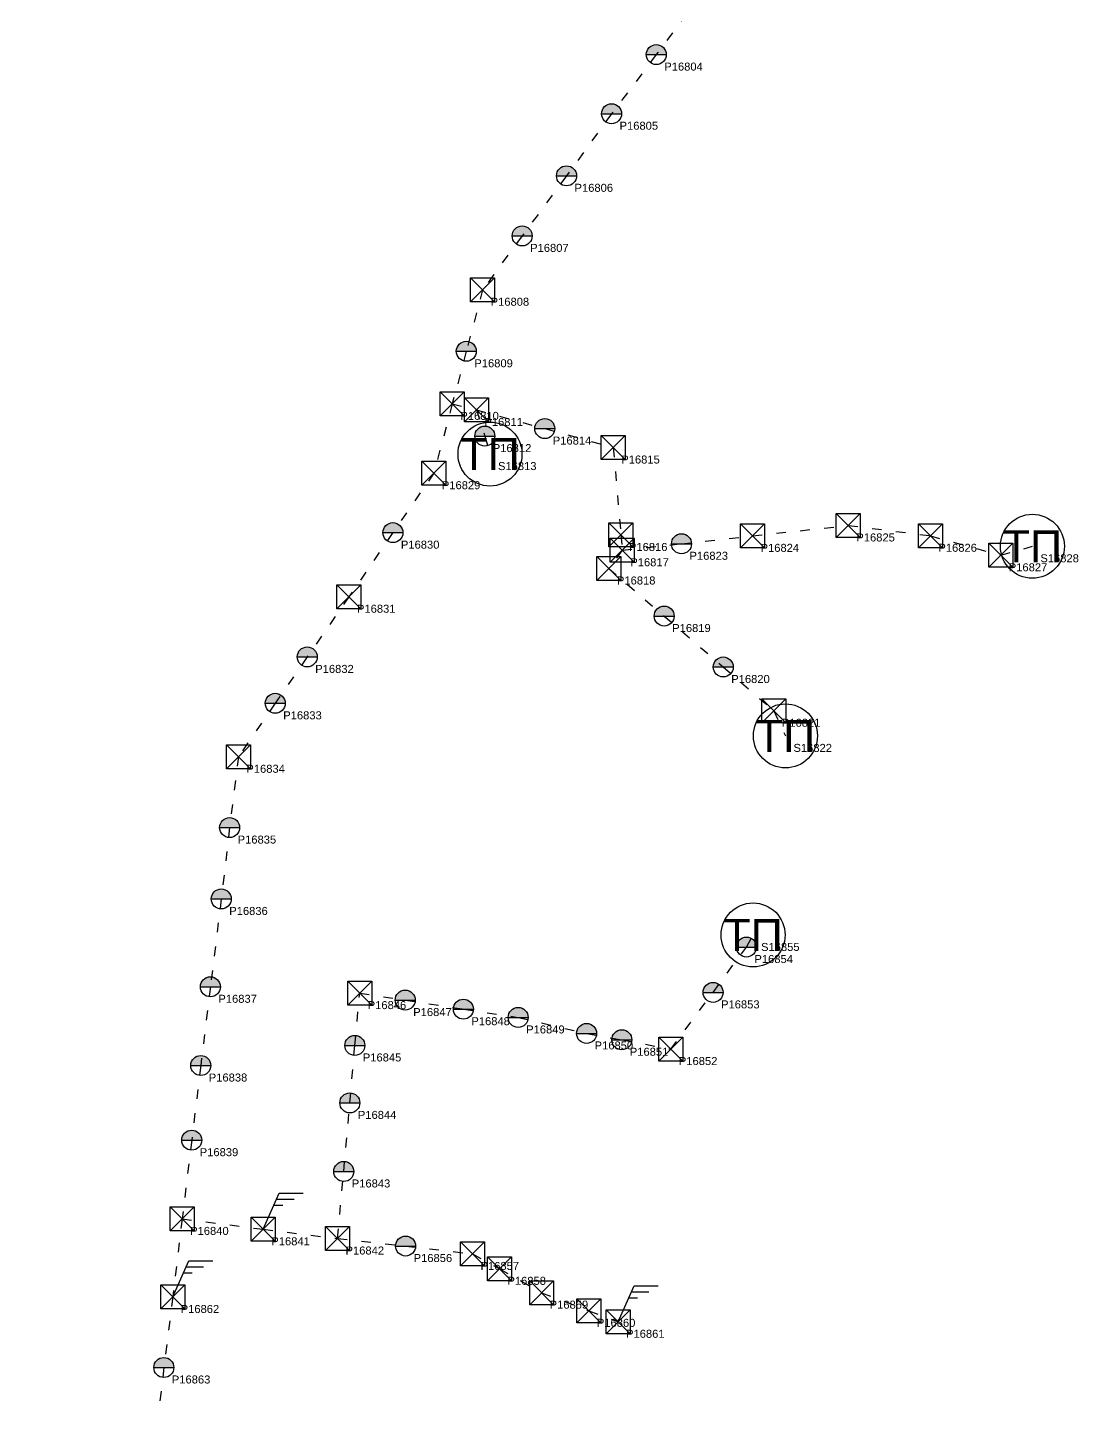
# Model space of a CAD drawing. Header units: metres. Extents: x 304124 to 313288, y 4821404 to 4834192.
# Drawn here: x 307735 to 309049, y 4827768 to 4829493 of the extents above; entities that cross this region are included whole.
import ezdxf
from ezdxf.enums import TextEntityAlignment as Align

# ---------------------------------------------------------------- set-up
doc = ezdxf.new("R2010")
doc.units = ezdxf.units.M
doc.header["$MEASUREMENT"] = 0
doc.linetypes.add('ACAD_ISO03W100', pattern=[30, 12, -18])
for name, color, linetype, lineweight in [('1_4', 7, 'Continuous', 25), ('21_2', 200, 'ACAD_ISO03W100', 25), ('28_2', 7, 'Continuous', 25), ('28_3', 7, 'Continuous', 25), ('57_2', 7, 'Continuous', 30), ('8_1', 140, 'Continuous', 25)]:
    doc.layers.add(name, color=color, linetype=linetype, lineweight=lineweight)
doc.styles.get("Standard").update_dxf_attribs({"font": 'arial.ttf', "height": 2})

# ---------------------------------------------------------------- blocks, each defined once
blk = doc.blocks.new('SECTIONALIZER-8_1')
at = {"layer": '8_1'}
for points in [[(0, 0), (2, 4.5)], [(1.67, 3.75), (3.86, 3.75)], [(2, 4.5), (5, 4.5)], [(1.33, 3), (2.43, 3)]]:
    blk.add_lwpolyline(points, dxfattribs=at)
blk = doc.blocks.new('TP-1_4')
at = {"layer": '1_4'}
blk.add_circle((0, 0), 4, dxfattribs=at)
at = {"layer": '1_4', "insert": (0, 0), "char_height": 4, "attachment_point": 5}
blk.add_mtext_dynamic_manual_height_columns('ТП', width=5.0652, gutter_width=75, heights=[0], dxfattribs=at)
at = {"layer": '1_4'}
blk.add_attdef('FIELD_ID', (4.98, 0.01), '', height=4, dxfattribs=at)
blk = doc.blocks.new('PYLON-MV-28_2')
at = {"layer": '28_2'}
blk.add_hatch(color=256, dxfattribs=at).paths.add_polyline_path([(-1.25, 0), (1.25, 0, 1)])
blk.add_line((-1.25, 0), (1.25, 0), dxfattribs=at)
blk.add_circle((0, 0), 1.25, dxfattribs=at)
blk.add_attdef('FIELD_ID', (2.57, 0), '', height=2, dxfattribs=at)
blk = doc.blocks.new('PYLON-MV-28_3')
at = {"layer": '28_3'}
blk.add_lwpolyline([(-1.5, 1.5), (1.5, 1.5), (1.5, -1.5), (-1.5, -1.5)], close=True, dxfattribs=at)
for points in [[(-1.5, 1.5), (1.5, -1.5)], [(-1.5, -1.5), (1.5, 1.5)]]:
    blk.add_lwpolyline(points, dxfattribs=at)
blk.add_attdef('FIELD_ID', (2.57, 0), '', height=2, dxfattribs=at)

msp = doc.modelspace()

# ---------------------------------------------------------------- linework, layer by layer
at = {"layer": '21_2'}
for points in [[(308607.8, 4829577.3), (308576.7, 4829535.1), (308520.8, 4829459.7), (308464.9, 4829385.8), (308408.6, 4829308.2), (308353.1, 4829233.1), (308303.7, 4829165.8), (308283.3, 4829088.9), (308265.8, 4829023.2)], [(308265.8, 4829023.2), (308242.7, 4828936.5), (308191.5, 4828862.2), (308136.6, 4828782.1), (308084.4, 4828706.9), (308044.4, 4828648.9), (307998.3, 4828582.1), (307987.4, 4828493.6), (307976.9, 4828404.4), (307963.3, 4828294.6), (307951.3, 4828196.2), (307940, 4828102.9), (307928, 4828004.5)], [(308265.8, 4829023.2), (308295.9, 4829015.5)], [(308295.9, 4829015.5), (308306.4, 4828982.9), (308312.9, 4828960.4)], [(308295.9, 4829015.5), (308381.4, 4828992.3), (308467, 4828968.6), (308476.6, 4828859.3), (308478.3, 4828840.2)], [(308478.3, 4828840.2), (308552.3, 4828848.3), (308641.2, 4828858.2), (308760.9, 4828871.2), (308863.5, 4828858.3), (308951.5, 4828833.9), (308991, 4828845.2)], [(308478.3, 4828840.2), (308461.6, 4828817.4), (308530.7, 4828758), (308604.5, 4828694.3), (308667.8, 4828639.6), (308682.3, 4828608.2)], [(308122.3, 4827980), (308130.1, 4828063.8), (308137.7, 4828149.5), (308143.9, 4828221.3), (308150, 4828286.7), (308206.9, 4828278), (308279.6, 4828266.6), (308348.1, 4828256.3), (308433.7, 4828236.3), (308477.7, 4828228.4), (308539, 4828216.8), (308591.8, 4828287.6), (308633.5, 4828344.3), (308641.8, 4828359.4)], [(307928, 4828004.5), (307916.2, 4827906.9)], [(307928, 4828004.5), (308029.5, 4827991.5)], [(308029.5, 4827991.5), (308122.3, 4827980)], [(308122.3, 4827980), (308207.4, 4827970.6), (308291.1, 4827960.7), (308324.7, 4827942.1), (308377.5, 4827912.3), (308436.5, 4827889.6), (308473, 4827875.9)], [(307916.2, 4827906.9), (307905.1, 4827818.8), (307894, 4827724.2), (307880.2, 4827611.5), (307869.2, 4827519.7), (307857.6, 4827427), (307845.7, 4827332.8), (307836.5, 4827255.1), (307825.1, 4827158.9), (307811.5, 4827054.5), (307772.6, 4826987.1), (307734.8, 4826922.2)]]:
    msp.add_lwpolyline(points, dxfattribs=at)

# ---------------------------------------------------------------- block references
at = {"layer": '1_4', "xscale": 10, "yscale": 10}
for p in [(308312.9, 4828960.4), (308991, 4828845.2), (308682.3, 4828608.2), (308641.8, 4828359.4)]:
    msp.add_blockref('TP-1_4', p, dxfattribs=at)
at = {"layer": '28_2', "xscale": 10, "yscale": 10}
for p in [(308520.8, 4829459.7), (308464.9, 4829385.8), (308408.6, 4829308.2), (308353.1, 4829233.1), (308283.3, 4829088.9), (308306.4, 4828982.9), (308381.4, 4828992.3), (308191.5, 4828862.2), (308552.3, 4828848.3), (308530.7, 4828758), (308084.4, 4828706.9), (308604.5, 4828694.3), (308044.4, 4828648.9), (307987.4, 4828493.6), (307976.9, 4828404.4), (308633.5, 4828344.3), (307963.3, 4828294.6), (308206.9, 4828278), (308591.8, 4828287.6), (308279.6, 4828266.6), (308348.1, 4828256.3), (308433.7, 4828236.3), (308477.7, 4828228.4), (308143.9, 4828221.3), (307951.3, 4828196.2), (308137.7, 4828149.5), (307940, 4828102.9), (308130.1, 4828063.8), (308207.4, 4827970.6), (307905.1, 4827818.8)]:
    msp.add_blockref('PYLON-MV-28_2', p, dxfattribs=at)
at = {"layer": '28_3', "xscale": 10, "yscale": 10}
for p in [(308303.7, 4829165.8), (308265.8, 4829023.2), (308295.9, 4829015.5), (308467, 4828968.6), (308242.7, 4828936.5), (308760.9, 4828871.2), (308476.6, 4828859.3), (308641.2, 4828858.2), (308863.5, 4828858.3), (308478.3, 4828840.2), (308951.5, 4828833.9), (308461.6, 4828817.4), (308136.6, 4828782.1), (308667.8, 4828639.6), (307998.3, 4828582.1), (308150, 4828286.7), (308539, 4828216.8), (307928, 4828004.5), (308029.5, 4827991.5), (308122.3, 4827980), (308291.1, 4827960.7), (308324.7, 4827942.1), (308377.5, 4827912.3), (307916.2, 4827906.9), (308436.5, 4827889.6), (308473, 4827875.9)]:
    msp.add_blockref('PYLON-MV-28_3', p, dxfattribs=at)
at = {"layer": '8_1', "xscale": 10, "yscale": 10}
for p in [(308029.5, 4827991.5), (307916.2, 4827906.9), (308473, 4827875.9)]:
    msp.add_blockref('SECTIONALIZER-8_1', p, dxfattribs=at)

# ---------------------------------------------------------------- texts
at = {"layer": '57_2'}
for s, p in [('P16804', (308530.8, 4829449.7)), ('P16805', (308474.9, 4829375.8)), ('P16806', (308418.6, 4829298.2)), ('P16807', (308363.1, 4829223.1)), ('P16808', (308313.7, 4829155.8)), ('P16809', (308293.3, 4829078.9)), ('P16810', (308275.8, 4829013.2)), ('P16811', (308305.9, 4829005.5)), ('P16814', (308391.4, 4828982.3)), ('P16812', (308316.4, 4828972.9)), ('S16813', (308322.9, 4828950.4)), ('P16815', (308477, 4828958.6)), ('P16829', (308252.7, 4828926.5)), ('P16825', (308770.9, 4828861.2)), ('P16830', (308201.5, 4828852.2)), ('P16816', (308486.6, 4828849.3)), ('P16824', (308651.2, 4828848.2)), ('P16826', (308873.5, 4828848.3)), ('P16817', (308488.3, 4828830.2)), ('P16823', (308562.3, 4828838.3)), ('P16827', (308961.5, 4828823.9)), ('S16828', (309001, 4828835.2)), ('P16818', (308471.6, 4828807.4)), ('P16831', (308146.6, 4828772.1)), ('P16819', (308540.7, 4828748)), ('P16832', (308094.4, 4828696.9)), ('P16820', (308614.5, 4828684.3)), ('P16833', (308054.4, 4828638.9)), ('P16821', (308677.8, 4828629.6)), ('S16822', (308692.3, 4828598.2)), ('P16834', (308008.3, 4828572.1)), ('P16835', (307997.4, 4828483.6)), ('P16836', (307986.9, 4828394.4)), ('S16855', (308651.8, 4828349.4)), ('P16854', (308643.5, 4828334.3)), ('P16837', (307973.3, 4828284.6)), ('P16846', (308160, 4828276.7)), ('P16853', (308601.8, 4828277.6)), ('P16847', (308216.9, 4828268)), ('P16848', (308289.6, 4828256.6)), ('P16849', (308358.1, 4828246.3)), ('P16850', (308443.7, 4828226.3)), ('P16845', (308153.9, 4828211.3)), ('P16851', (308487.7, 4828218.4)), ('P16852', (308549, 4828206.8)), ('P16838', (307961.3, 4828186.2)), ('P16844', (308147.7, 4828139.5)), ('P16839', (307950, 4828092.9)), ('P16843', (308140.1, 4828053.8)), ('P16840', (307938, 4827994.5)), ('P16841', (308039.5, 4827981.5)), ('P16842', (308132.3, 4827970)), ('P16856', (308217.4, 4827960.6)), ('P16857', (308301.1, 4827950.7)), ('P16858', (308334.7, 4827932.1)), ('P16862', (307926.2, 4827896.9)), ('P16859', (308387.5, 4827902.3)), ('P16860', (308446.5, 4827879.6)), ('P16861', (308483, 4827865.9)), ('P16863', (307915.1, 4827808.8))]:
    msp.add_text(s, height=10, dxfattribs=at).set_placement(p, align=Align.TOP_LEFT)

doc.saveas('drawing.dxf')
